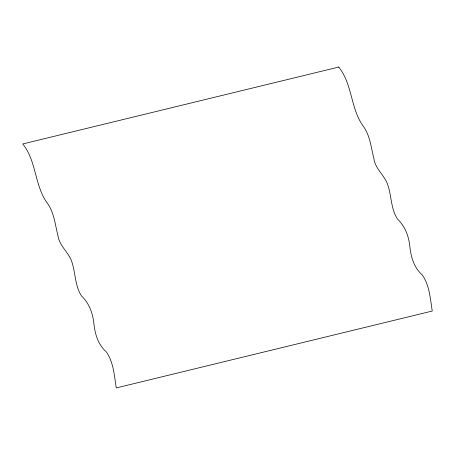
<?xml version="1.0" encoding="UTF-8"?>
<svg xmlns="http://www.w3.org/2000/svg" width="455" height="455" viewBox="0 0 455 455"><rect width="100%" height="100%" fill="white"/><g stroke="black" fill="none" stroke-linecap="round" stroke-linejoin="round"><path stroke-width="0.68" d="M338.736 67.061L22.75 143.956C36.531 161.053 34.461 185.003 46.916 202.594C54.082 212.047 55.032 224.201 57.887 235.315C59.11 245.325 67.732 251.541 71.327 260.419C75.678 271.914 74.603 285.262 81.411 295.818C89.22 303.212 92.888 313.393 93.929 323.949C95.084 334.323 98.172 344.753 106.265 351.834C113.631 362.277 114.285 375.699 116.264 387.939L432.25 311.044C430.271 298.81 429.617 285.382 422.251 274.939C414.158 267.858 411.07 257.428 409.915 247.059C408.874 236.498 405.206 226.323 397.397 218.923C390.589 208.373 391.664 195.019 387.313 183.524C383.719 174.646 375.096 168.435 373.873 158.425C371.018 147.312 370.069 135.152 362.902 125.705C350.447 108.108 352.517 84.164 338.736 67.061"/></g></svg>
